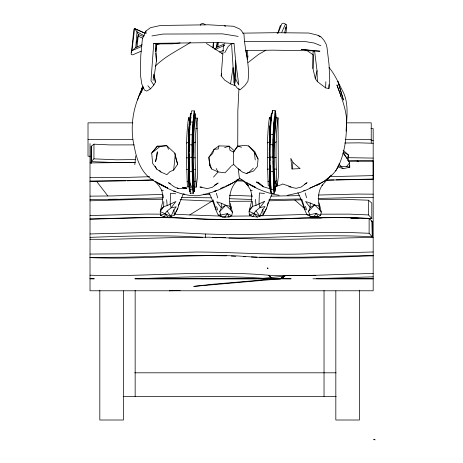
<?xml version="1.0" encoding="UTF-8"?>
<svg xmlns="http://www.w3.org/2000/svg" width="463" height="463" viewBox="0 0 463 463"><rect width="100%" height="100%" fill="white"/><g stroke="black" fill="none" stroke-linecap="round" stroke-linejoin="round"><path stroke-width="0.69" d="M195.432 118.042L197.174 118.059L197.51 176.64L196.19 187.162L194.512 187.023L193.65 169.302L193.864 133.332L195.432 118.042L195.12 113.724L194.217 113.724C190.594 139.606 193.343 165.685 194.078 191.659L194.645 186.693M232.432 212.349L230.632 209.843L230.979 206.544L225.782 205.207L221.331 207.783L216.748 201.799L221.331 203.269L221.331 207.783L219.659 211.626L220.863 214.988L227.304 213.686L231.749 215.665L232.432 212.349L230.157 203.135M233.688 164.458L233.514 152.043L237.658 146.169L244.314 145.434L248.643 145.938L254.87 151.714L258.059 158.965L257.422 166.425L253.556 171.032L246.304 173.527L242.67 172.201L238.954 169.522L233.688 164.458L231.662 165.69M321.287 212.077L319.487 209.571L319.835 206.272L314.637 204.935L310.181 207.511L305.597 201.527L310.187 202.997L310.181 207.511L308.508 211.354L309.712 214.716L316.16 213.414L320.599 215.393L321.287 212.077L319.013 202.863M91.147 163.491L91.194 146.25L93.977 144.172L110.165 144.925L134.177 144.89M91.176 162.941L91.194 161.587L93.931 158.85L93.977 144.172M190.548 193.615L190.2 193.14C189.309 165.777 187.775 138.09 191.485 110.871L194.275 110.883L194.217 113.724M193.69 190.825L193.314 193.511L192.99 193.135C192.104 165.777 190.553 138.09 194.275 110.883M274.559 190.721L274.183 193.401L271.451 193.482L271.087 192.955C270.161 165.528 268.65 137.771 272.383 110.495L275.161 110.628L276.307 117.81L274.206 138.616L273.205 164.718M274.183 193.401L273.853 192.978C272.996 165.586 271.405 137.864 275.161 110.628M189.095 185.935C188.117 166.182 187.793 146.285 189.17 126.549M196.19 187.162C195.062 164.197 194.153 140.931 197.174 118.059M269.686 182.283L269.234 152.622M269.246 150.475L269.715 129.767M269.379 119.003L269.385 117.573L271.115 117.643L270.786 120.334M273.17 158.34L273.158 139.948L274.206 138.616L273.731 123.824L275.774 113.452C274.397 137.818 273.668 162.31 275.34 186.67L276.92 185.727C276.075 163.15 275.005 140.318 278.043 117.857L276.307 117.81M278.043 117.857L278.379 176.548L277.239 185.813L275.34 186.67M317.363 81.563L315.303 78.687L312.959 68.541L313.069 50.936L319.898 51.185L301.245 49.408L314.591 50.866L317.028 70.689L317.363 81.563L325.599 87.895L328.921 88.56L329.725 79.7L329.037 64.49L327.034 47.706L326.311 44.558L324.216 40.611L321.334 37.121L318.139 35.338L308.896 33.029L275.091 32.699L242.734 33.157M187.66 186.132L187.359 185.935C186.554 163.352 185.449 140.515 188.482 118.042L190.218 118.042L190.582 113.713L191.497 113.719M268.534 185.941L268.233 185.75C267.417 163.063 266.352 140.133 269.385 117.573M348.292 161.031L348.367 154.902L343.193 150.232M163.757 201.596L163.688 206.62L160.215 211.591L160.516 215.347L163.867 216.771L168.474 217.344L174.273 215.179L177.833 208.292L179.424 202.574M252.613 201.324L252.538 206.348L249.071 211.319L249.372 215.075L252.717 216.499L257.324 217.072L263.129 214.907L266.688 208.02L268.274 202.302M336.109 179.87L373.178 179.007L373.178 160.974L347.754 160.516M312.959 68.541L313.191 54.964M193.32 144.867L193.609 129.003L195.12 113.724L193.239 124.096L193.609 129.003L192.486 132.765L193.32 144.867L192.261 170.488L193.169 191.416M270.085 160.482C268.962 144.763 268.893 128.946 271.445 113.348L272.389 113.348L272.383 110.495M189.06 153.895C188.667 166.379 187.926 178.955 189.506 191.387L190.38 191.717M189.112 151.8L189.593 134.368M328.921 88.56L329.019 84.602M224.051 44.726L223.345 47.492L221.192 75.88L224.729 80.168L230.574 83.896L234.758 85.551L234.052 82.2L234.816 78.38L235.609 60.699L235.789 79.474L238.798 85.007L235.609 60.699L234.052 43.632L231.818 43.343L231.703 45.756L234.052 82.2L234.55 84.498L237.247 88.068L240.031 89.868L244.742 85.701L247.913 81.297C250.356 65.399 244.429 50.126 244.013 34.389L241.287 30.535L239.55 28.903L233.531 26.264L208.466 24.788L160.505 25.477L150.492 27.67L145.909 31.073L142.407 38.846L140.775 55.572L140.387 74.589L141.765 83.971L144.462 90.053L146.771 91.089L150.504 88.832L153.855 85.024L155.365 82.165L154.358 76.846M189.732 130.201L189.824 127.429M325.599 87.895L325.871 81.731M162.878 194.668L162.519 202.551L160.215 211.591L170.98 216.4L173.966 209.797L176.241 206.793L171.107 207.846L167.097 211.093L164.99 213.64L160.516 215.347L160.626 214.328M251.733 194.396L251.368 202.279L249.071 211.319L259.836 216.128L262.822 209.525L265.096 206.521L259.963 207.574L255.952 210.821L253.84 213.368L249.372 215.075L249.476 214.056M190.137 121.242L190.582 113.713C187.793 129.044 188.528 144.659 189.13 160.14M190.056 122.608L188.476 136.244L189.408 139.919M273.158 139.948L273.911 129.084L275.774 113.452M189.506 191.387L189.61 189.998M234.052 43.632L218.924 42.515L153.739 43.366L150.996 80.776L153.855 85.024M271.225 116.213L271.445 113.348L270.566 125.045L269.368 170.425L269.796 186.363L270.184 190.218L271.451 193.482L269.796 186.363L270.664 184.216M216.968 43.076L216.626 47.382L214.415 49.194M174.898 153.224L175.124 155.956L173.654 170.089L169.782 171.727L166.888 174.684L160.95 172.051L156.778 169.14L152.668 163.445L151.679 153.039L157.27 146.169L166.738 145.689L174.898 153.224L177.636 164.278L173.654 170.089M153.108 80.423L153.681 74.138M155.817 51.862L156.581 43.412M275.392 186.676L274.947 191.549L273.645 184.662L273.239 166.142M205.375 237.444L205.705 234L226.332 234.567L257.295 234.284L325.553 232.438L350.288 232.536L369.121 233.288L372.188 236.83C324.465 233.948 276.718 238.115 228.977 237.936M213.345 42.99L212.824 47.938M238.943 88.682L237.837 110.79L237.739 147.084M137.002 47.104L138.344 34.476L137.002 31.797L134.617 28.59L133.94 29.221L133.732 30.541L131.475 52.412M217.87 46.913L218.287 42.799M315.453 77.275L315.303 78.687L317.028 70.689M194.078 191.659L194.599 186.844M134.791 164.672L135.781 155.823M346.081 131.185C346.637 118.227 349.079 104.401 343.28 92.212C338.823 83.826 335.229 74.861 329.077 67.505M134.617 28.59L145.017 33.22L134.617 28.59L131.886 50.739L131.162 52.562L131.237 54.553L132.707 54.848L141.325 51.109M189.35 125.132L189.61 123.008M189.871 120.878L190.044 119.46M213.113 47.695L213.727 42.689M269.796 128.419L270.126 125.722M270.294 124.373L270.623 121.682M155.794 51.005L156.731 43.47M190.079 123.98L189.894 125.346L189.13 124.42M190.837 118.505L191.022 117.139M292.049 169.001L292.981 162.536L290.816 158.375L292.049 169.001L300.099 168.619L292.981 162.536M230.574 83.896L233.022 67.482L234.816 78.38M153.913 77.662L156.425 61.052L155.574 43.505L153.739 43.366M270.78 123.667C268.314 130.583 271.532 137.87 269.252 144.826M271.318 120.23L271.532 118.852M221.192 75.88L221.546 73.785M217.581 42.555L216.626 47.382L224.931 43.713M141.695 90.239L142.297 87.443L140.324 94.493M234.313 150.851L229.231 146.152L218.958 145.909L218.258 148.964L214.091 149.329L208.888 157.27L209.745 165.615L211.533 168.931L218.102 171.947L225.053 172.821L231.193 166.2M156.239 44.917L156.569 43.51M234.55 84.498L235.789 79.474M273.176 161.17L274.571 180.952L273.645 184.662L274.044 191.231M142.297 87.443L141.302 91.211L142.326 88.531M277.742 33.307L280.37 25.338M200.496 25.274L200.867 24.059L202.759 23.341L205.207 24.568L204.368 24.869M284.421 32.96L286.157 27.537M137.586 99.956L139.56 94.047L142.963 86.367M327.966 178L324.818 180.923L316.877 185.183C326.571 180.634 335.906 173.637 339.72 163.26C345.739 148.878 346.856 133.043 346.446 117.614C345.138 106.218 340.826 95.598 336.896 84.92L340.409 94.51L340.687 96.588M178.51 205.589L183.255 193.991M267.359 205.317L272.111 193.719M278.217 32.995L281.764 23.85L283.634 23.15L286.082 24.377L286.661 26.102L286.093 32.057L285.411 33.087M141.221 92.577L143.374 87.461M285.011 29.001L286.036 26.785M281.788 32.202L285.237 24.678L286.082 24.377M143.27 87.443C133.037 105.431 129.461 127.192 134.438 147.356C136.753 159.995 141.556 173.434 153.16 180.362C166.744 188.557 181.681 196.399 198.014 195.722C212.934 193.14 227.472 187.127 239.741 178.272L239.209 176.82L238.254 168.584M175.865 212.152L177.833 208.292M266.688 208.02L263.129 214.907L262.822 209.525M335.71 171.055L339.72 163.26M175.222 213.391L174.273 215.179L173.966 209.797M224.734 52.759L228.172 46.52L231.818 43.343M208.987 193.002C213.096 199.918 214.433 208.072 218.223 215.04L222.153 216.962L224.949 217.06L227.304 213.686L229.289 216.869L231.749 215.665M297.842 192.73C301.951 199.646 303.288 207.8 307.079 214.768L311.009 216.69L313.804 216.788L316.16 213.414L318.145 216.597L320.599 215.393M238.937 146.296L237.658 146.169L233.514 152.043L230.065 150.382L229.231 146.152L224.601 147.622M152.304 152.512L157.27 146.169L159.984 146.528L166.738 145.689L168.654 149.352M238.295 179.661C229.405 187.185 228.311 199.107 230.632 209.843L225.782 205.207L221.331 203.269M338.164 165.795L341.358 166.541L346.689 166.42L349.611 162.918L343.367 152.483M213.507 177.103L218.102 171.947L216.18 168.497M331.114 175.078L322.005 185.594L322.549 184.94C317.033 191.948 318.434 201.336 319.487 209.571L314.637 204.935L310.187 202.997M219.659 211.626L225.782 205.207M308.508 211.354L314.637 204.935M258.146 278.795L284.861 276.151L280.428 278.795L268.581 278.795L259.517 280.254L212.783 284.224L193.76 286.394L280.428 278.795L283.449 275.63L315.83 275.3L373.178 273.367M160.881 209.513L163.688 206.62L167.16 205.63L175.94 201.486L171.107 207.846L170.164 203.975L170.54 193.187L175.662 193.777M249.736 209.241L252.538 206.348L256.016 205.358L264.795 201.214L259.963 207.574L259.02 203.703L259.373 192.938L264.518 193.505M163.867 216.771L165.094 215.561L164.99 213.64L168.474 217.344M252.717 216.499L253.95 215.289L253.84 213.368L257.324 217.072M253.4 168.133L249.563 171.837L246.304 173.527M155.198 66.284C165.389 55.936 178.741 50.004 190.756 42.214M237.681 179.575L235.499 181.467L228.062 185.414M248.087 62.551L258.586 54.408L265.826 50.259M151.679 153.039L159.984 146.528M218.958 145.909L214.091 149.329L212.644 153.479L208.888 157.27L209.745 165.615M174.881 214.219L189.703 214.93L211.932 201.191M304.689 184.141L307.085 182.694L301.147 187.04L296.089 188.331L288.675 186.699M214.601 185.148L218.166 183.012L212.297 187.312L207.233 188.597L199.912 187L201.909 187.127M267.62 142.876L269.292 141.881M90.013 275.207L107.144 275.676C160.991 275.554 214.884 270.404 268.673 275.254L272.499 278.795L134.855 278.795L280.474 278.743L284.861 276.151L280.428 278.795L272.447 278.743M193.661 143.061L195.369 142.054M274.542 142.864L276.249 141.863M186.705 143.067L188.418 142.072M142.147 44.749L135.757 47.573L131.886 50.739L141.794 46.393M309.834 188.036L319.968 183.556L307.085 189.68L299.902 192.556L287.118 195.409M215.399 49.391L224.648 45.333M220.463 188.476L224.37 186.768M225.672 186.201L230.875 183.927M156.581 44.494L159.99 43.765M219.543 52.07L223.525 50.345M277.036 33.076L278.35 32.52M193.997 181.693L195.618 181.074M267.903 181.525L269.57 180.894M276.527 180.883L274.86 181.508L277.239 185.813M187.035 181.71L188.69 181.091M188.892 186.352L184.291 188.071L178.232 188.62L173.966 186.658L168.486 182.694L170.338 183.672M214.334 191.126L216.441 190.629M337.944 166.784L342.99 168.729L349.773 167.224L349.611 162.918M151.951 35.929L163.121 34.048L222.581 33.857L238.161 36.398M269.894 188.181L268.598 188.331L263.279 186.728L256.328 181.959L258.157 182.902M270.247 165.395L270.409 170.303L269.368 170.425L270.595 183.527M180.165 42.949L172.404 43.835L156.697 43.904L157.906 43.921M171.466 290.544L169.313 290.781L180.159 290.532M189.182 161.523L189.535 170.494L188.487 170.61L190.061 187.729M373.178 255.854L369.543 255.9C325.911 257.665 282.152 259.604 238.555 255.993C189.031 254.042 139.531 259.824 90.013 257.602M189.298 157.403L192.081 157.189M270.172 157.212L272.956 156.998M117.48 199.165L108.278 199.634L163.427 197.805M192.261 170.488L193.285 170.442L192.741 184.922L193.8 186.45M224.949 217.06L229.289 216.869L227.865 216.887M313.804 216.788L318.145 216.597L311.009 216.69L309.452 215.336M138.396 278.743C181.398 276.978 224.52 275.091 267.492 278.651L201.174 278.743M316.536 278.743L373.178 278.795L312.947 278.795L373.178 276.81M271.173 278.795L272.545 278.743L268.673 275.254L284.913 275.676L315.83 275.3M268.673 200.832L301.934 199.837M90.013 218.941L147.031 217.431L174.03 217.622C216.753 220.423 259.581 219.728 302.327 217.899L348.917 217.523L371.812 218.467L371.812 203.078L368.461 200.201L341.318 199.258L319.03 199.495M348.616 161.367L373.178 160.974M153.768 179.962L90.013 181.415M326.039 180.13L373.178 179.291M299.654 195.635L270.843 196.121M318.434 195.039L357.789 194.066L373.178 194.159M90.013 237.351C127.499 236.049 165.065 234.776 202.528 237.305M189.975 122.11L192.758 122.029M149.665 176.71L125.132 177.451L90.013 177.688M127.267 180.807L152.229 180.043M329.303 176.652L372.941 175.61M326.832 180.153L333.968 179.933M300.944 198.98L269.038 199.524M318.064 198.459L358.073 197.464L373.178 197.51M90.013 215.544L146.794 214.08L161.141 214.155M260.247 215.81L306.859 214.41M90.013 233.948L149.914 232.438L175.541 232.582L205.705 234M115.31 199.212L90.013 199.541M303.583 190.727L304.984 190.692M251.363 201.208L229.937 201.336M90.013 219.225L96.24 219.08C124.582 218.2 152.952 217.066 181.299 218.044L212.123 219.555L248.185 219.647C288.49 219.184 328.834 216.18 369.121 218.565L372.426 221.488L372.426 236.83M218.223 215.04L220.863 214.988M320.755 214.166L349.623 214.126L368.461 214.93L371.812 218.467L363.906 218.38M307.079 214.768L309.712 214.716M90.013 200.815L132.21 199.588L162.455 199.264M162.467 194.425L111.346 195.953L90.013 196.144M247.693 59.49L245.859 50.577L272.707 50.166L314.591 50.866M225.724 216.916L222.153 216.962L221.117 216.059M344.756 143.009L358.97 142.847L373.178 143.275M135.514 159.59L116.491 159.793L93.931 158.85M135.416 162.432L116.161 162.629L91.194 161.587L91.194 146.25M125.838 180.848L90.013 181.039M230.024 216.163L251.536 215.966M189.436 134.837L192.226 134.82M189.413 171.715L192.203 171.698M270.288 171.524L273.072 171.507M270.311 134.658L273.089 134.64M186.601 157.825L188.337 157.825M193.551 157.808L195.288 157.808M267.469 157.634L269.211 157.634M274.426 157.623L276.162 157.617M186.699 169.319L188.435 169.313M193.65 169.302L195.386 169.302M267.568 169.128L269.31 169.122M274.524 169.111L276.261 169.111M190.2 193.14L192.99 193.135M244.325 41.543L305.296 41.577L314.244 43.047L320.888 45.739M132.812 122.845L88.016 122.845L88.016 156.222L90.181 156.222M346.665 122.845L371.233 122.845L371.233 143.009M371.013 128.592L373.178 128.592L373.178 290.781L90.013 290.781L90.013 143.559M88.016 139.537L132.812 139.537M345.224 139.537L371.233 139.537M371.013 140.63L373.178 140.63M134.664 162.438L90.013 162.912M212.974 201.191L180.113 199.669M373.178 237.351L287.98 239.33L257.393 239.093L209.056 237.206L178.093 237.49L109.083 239.33L90.013 239.284M373.178 251.982L313.943 253.493C274.64 255.674 235.407 252.028 196.121 252.028L124.373 253.822L90.013 254.06M373.178 255.379L303.271 257.22L259.228 257.237M90.013 278.795L94.307 278.795L90.013 278.697M134.716 372.808L336.08 372.808M123.164 396.409L336.184 396.409M348.193 157.68L373.178 158.097M181.305 197.469L211.174 197.811M280.474 278.743L291.14 278.795L276.509 278.743M183.25 194.09L184.691 194.101M203.425 194.228L209.895 194.356M189.882 189.761L192.672 189.784L189.639 182.202M310.025 217.76L321.519 217.894M350.977 218.229L357.442 218.304M311.437 217.714L321.501 217.841M350.966 218.206L358.871 218.304M363.906 218.368L371.812 218.467M270.751 189.57L273.54 189.604M90.013 257.457L125.085 257.22L192.915 255.379L226.349 255.825M217.882 237.397L225.527 237.583M214.056 191.288L215.463 191.323M251.913 199.495L229.764 198.708M221.661 216.128L189.703 214.93M257.087 257.191L251.368 256.994M252.219 196.086L229.359 195.259M212.459 237.652L216.777 237.75M175.089 191.231L173.741 191.196L175.095 191.242M195.861 128.592L197.116 128.633M236.934 179.904L242.612 180.165M236.518 180.807L244.366 181.178M231.35 256.056L235.638 256.259M243.503 256.624L245.65 256.728M246.866 184.193L248.347 185.779L244.157 181.374L246.866 184.193L250.703 190.206L252.225 190.38M189.344 144.647L192.122 145.012M182.358 187.735L186.867 188.424L182.746 187.735M245.859 50.577L246.796 50.722M372.426 221.488L371.858 221.441L371.858 221.019L372.235 236.593M358.397 161.356L356.99 161.118L358.217 161.338M224.335 25.899L225.753 26.148M270.224 144.381L272.996 144.96M279.154 195.253C264.877 193.077 251.397 186.664 239.741 178.272M346.689 166.42L349.773 167.224L349.276 165.158M155.012 181.27L158.792 185.513L161.68 190.131L163.312 190.577M237.658 146.169L241.507 147.263M291.088 186.821L282.575 183.944L281.718 184.61L275.531 186.543L274.947 191.549L274.571 180.952M238.954 169.522L240.303 169.985M143.686 36.67L138.344 34.476L135.757 47.573L137.002 31.797L144.375 35.848M162.276 185.148L158.178 183.244L167.71 188.059L155.244 181.351M250.824 184.731L248.909 183.904L255.889 187.567L252.885 185.923M138.101 36.126L142.61 38.174M246.877 182.636L248.081 183.29M343.598 152.246L348.367 154.902L347.395 158.734L342.909 153.108M270.259 185.906L269.796 183.666M307.762 51.115L312.982 54.68M206.376 43.464L222.738 53.887L221.627 53.048M318.139 35.338L320.147 36.982M177.288 187.81L178.232 188.62M294.867 200.062L305.152 209.12M248.643 145.938L254.349 152.356L258.059 158.965M338.985 163.815L342.99 168.729M147.842 85.742L150.504 88.832M159.596 170.396L160.95 172.051M96.622 181.415L107.856 195.953M255.952 210.821L259.836 216.128M167.097 211.093L170.98 216.4M155.174 166.2L156.778 169.14M305.441 206.313L306.593 209.808M216.586 206.585L217.737 210.08M301.922 199.588L305.152 209.727M213.073 199.86L216.296 209.999M209.704 162.999L211.533 168.931M175.124 155.956L177.636 164.278M305.175 192.99L306.593 197.724M216.325 193.262L217.743 197.996M190.015 190.42L188.921 186.537L189.789 184.407L189.703 179.534M161.68 190.131L163.236 197.128M250.703 190.206L252.086 196.856M154.387 75.116L155.365 82.165M247.207 50.698L248.012 57.111M254.349 152.356L255.24 160.001M255.489 199.414L256.016 205.358M166.639 199.686L167.16 205.63M270.786 185.64L271.087 189.205M155.817 53.129L156.425 61.052M145.909 31.073L146.088 33.562M270.409 170.303L270.56 178.649M189.535 170.494L189.599 173.972M369.121 218.565L369.121 233.288M368.461 200.201L368.461 214.93M359.433 290.185L359.433 420.01L335.831 420.01L335.831 290.862M324.031 290.527L324.031 396.409M135.155 290.342L135.155 396.409M123.418 290.862L123.418 420.01L99.817 420.01L99.817 290.185M188.412 120.241A57.8 1.673 89.9 0 1 188.435 117.428M157.322 151.922L156.888 156.471L155.568 161.651L157.322 151.922M374.984 439.85L373.797 439.283L374.984 439.85M263.268 186.693L257.752 182.086L263.279 186.728M343.396 99.939L337.973 81.604L343.396 99.939M267.724 267.932L267.892 268.725L267.724 267.932"/></g></svg>
